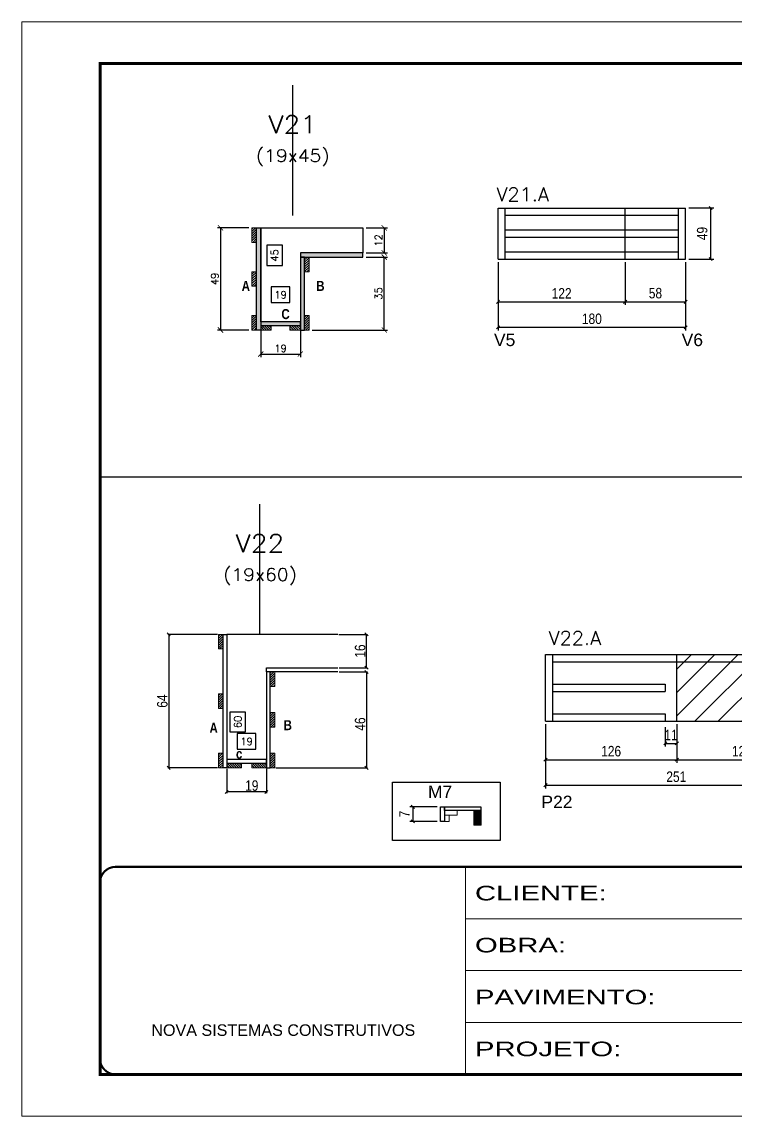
# Model space of a CAD drawing. Extents: x -10448 to -1189, y -11772 to 17235.
# Drawn here: x -7265 to -6580, y 8903 to 9953 of the extents above; entities that cross this region are included whole.
import ezdxf
from ezdxf.enums import TextEntityAlignment as Align

# ---------------------------------------------------------------- set-up
doc = ezdxf.new("R2010")
doc.units = 0
for name, pattern in [('CONTINUO', [0]), ('DASHED', [0.75, 0.5, -0.25]), ('HIDDEN', [0.375, 0.25, -0.125])]:
    doc.linetypes.add(name, pattern=pattern)
for name, color, linetype in [('5', 5, 'Continuous'), ('COTA', 241, 'Continuous'), ('Cota Seção (2x)', 4, 'Continuous'), ('detalhes', 4, 'Continuous'), ('Painéis', 200, 'Continuous'), ('Reaproveitamento', 251, 'Continuous'), ('SARR_2.2x7', 40, 'Continuous'), ('SARR_3.5x7', 81, 'Continuous'), ('Texto de Titulo', 7, 'Continuous'), ('Texto Qtd Sarr', 242, 'Continuous')]:
    doc.layers.add(name, color=color, linetype=linetype)
for name, color, linetype, lineweight in [('CONCRETO', 251, 'Continuous', 25), ('Folhas', 255, 'Continuous', 9), ('Hachura', 251, 'Continuous', 9), ('Madeira', 126, 'Continuous', 18), ('Sarr 2.2x7', 40, 'Continuous', 9), ('SARRAFO DE PRESSAO', 251, 'DASHED', 9), ('Texto Seção', 7, 'Continuous', 15)]:
    doc.layers.add(name, color=color, linetype=linetype, lineweight=lineweight)
doc.styles.add('ARIAL', font='arial.ttf')
doc.styles.add('COTA TECNICA', font='techl___.ttf', dxfattribs={"height": 10})
doc.styles.add('COTA TECNICA 2X', font='techl___.ttf', dxfattribs={"height": 10})
doc.styles.add('REGUA-120', font='ROMANS.shx', dxfattribs={"height": 15})
doc.styles.add('Romans', font='romans.shx')
doc.styles.get("Standard").update_dxf_attribs({"font": 'arial.ttf'})
doc.styles.add('TECNICA', font='techb___.ttf', dxfattribs={"height": 10})
doc.styles.add('Tecnologia', font='')
doc.styles.get('Tecnologia').set_extended_font_data('Forgotten Futurist')
doc.dimstyles.new('Cota Seção (2x)', dxfattribs={"dimtxt": 7, "dimasz": 5, "dimexe": 3, "dimexo": 3, "dimgap": 2, "dimtad": 3, "dimdec": 1, "dimlfac": 0.5, "dimzin": 12, "dimdsep": 46, "dimtxsty": 'Romans', "dimblk": 'ARCHTICK', "dimcen": 0, "dimclrd": 4, "dimclre": 4, "dimclrt": 1, "dimadec": 1, "dimazin": 3, "dimtfac": 1, "dimtdec": 1, "dimtmove": 0, "dimatfit": 3, "dimldrblk": 'OBLIQUE', "dimfxl": 1, "dimtolj": 1, "dimtzin": 12, "dimarcsym": 0})
doc.dimstyles.new('Cota Seção interna', dxfattribs={"dimtxt": 7, "dimasz": 6, "dimexe": 0.18, "dimexo": 2, "dimgap": -4, "dimtad": 3, "dimdec": 1, "dimlfac": 0.5, "dimzin": 12, "dimdsep": 46, "dimtxsty": 'Romans', "dimblk": 'ARCHTICK', "dimcen": 0.09, "dimse1": 1, "dimse2": 1, "dimsd1": 1, "dimsd2": 1, "dimclrd": 180, "dimclre": 5, "dimclrt": 1, "dimadec": 0, "dimazin": 3, "dimtfac": 1, "dimtdec": 1, "dimtofl": 0, "dimtmove": 0, "dimatfit": 3, "dimldrblk": 'ARCHTICK', "dimfxl": 1, "dimtolj": 1, "dimtzin": 0, "dimarcsym": 0})
doc.dimstyles.new('PAINEL', dxfattribs={"dimtxt": 10, "dimasz": 3, "dimexe": 3, "dimexo": 3, "dimgap": 3, "dimtad": 1, "dimdec": 1, "dimzin": 12, "dimdsep": 46, "dimtxsty": 'COTA TECNICA', "dimblk1": 'OBLIQUE', "dimblk2": 'OBLIQUE', "dimsah": 1, "dimcen": 0.9, "dimclrd": 4, "dimclre": 4, "dimclrt": 240, "dimadec": 1, "dimazin": 3, "dimtfac": 1, "dimtdec": 1, "dimtmove": 0, "dimatfit": 3, "dimfxl": 1, "dimtolj": 1, "dimtzin": 12, "dimarcsym": 0})
doc.dimstyles.new('SECAO', dxfattribs={"dimscale": 0.333333, "dimtxt": 5, "dimasz": 9, "dimexe": 3, "dimexo": 3, "dimgap": 3, "dimtad": 1, "dimdec": 1, "dimlfac": 0.5, "dimzin": 12, "dimdsep": 46, "dimtxsty": 'COTA TECNICA 2X', "dimblk1": 'OBLIQUE', "dimblk2": 'OBLIQUE', "dimsah": 1, "dimcen": 0.9, "dimclrd": 4, "dimclre": 4, "dimclrt": 240, "dimadec": 1, "dimazin": 3, "dimtfac": 1, "dimtdec": 1, "dimtmove": 0, "dimatfit": 3, "dimfxl": 1, "dimtolj": 1, "dimtzin": 12, "dimarcsym": 0})
pattern_1 = [(45, (1298.26, 32709.2665), (-1.12253202, 1.12253202), [])]

# ---------------------------------------------------------------- blocks, each defined once
blk = doc.blocks.new('9999999999')
at = {"color": 30, "linetype": 'CONTINUO'}
for p, q in [((98564.6, 34230.2), (98564.6, 34429.4)), ((98564.6, 34379.6), (99584, 34379.6)), ((98564.6, 34329.8), (99488, 34329.8)), ((98564.6, 34280), (99488, 34280))]:
    blk.add_line(p, q, dxfattribs=at)
at = {"color": 30, "linetype": 'CONTINUO', "const_width": 2}
blk.add_lwpolyline([(99584, 34230.2), (99584, 34414.4, 0.414214), (99569, 34429.4), (98229, 34429.4, 0.414214), (98214, 34414.4), (98214, 34245.2, 0.414214), (98229, 34230.2), (99584, 34230.2)], format="xyb", dxfattribs=at)
at = {"layer": 'Folhas'}
blk.add_lwpolyline([(98139, 34190.2), (99624, 34190.2), (99624, 35240.2), (98139, 35240.2)], close=True, dxfattribs=at)
at = {"layer": 'Folhas', "color": 30, "const_width": 3}
blk.add_lwpolyline([(98214, 34230.2), (99584, 34230.2), (99584, 35200.2), (98214, 35200.2)], close=True, dxfattribs=at)
at = {"color": 7, "linetype": 'Continuous', "ltscale": 5, "style": 'ARIAL'}
blk.add_text('NOVA SISTEMAS CONSTRUTIVOS', height=11.059, dxfattribs=at).set_placement((98263.2, 34267.2))
at = {"layer": 'Folhas', "color": 7, "style": 'Tecnologia', "width": 1.5}
for s, p in [('CLIENTE:', (98573.7, 34397.2)), ('OBRA:', (98573.7, 34347.3)), ('PAVIMENTO:', (98573.7, 34297.5)), ('PROJETO:', (98573.7, 34247.7))]:
    blk.add_text(s, height=14, dxfattribs=at).set_placement(p)
blk = doc.blocks.new('titulo1')
at = {"layer": 'Defpoints', "color": 252, "linetype": 'HIDDEN', "ltscale": 2}
blk.add_line((0, 0), (0, 125), dxfattribs=at)
at = {"layer": 'Defpoints', "style": 'Romans', "oblique": 15}
blk.add_attdef('FOLHA', text='', height=10, dxfattribs=at).set_placement((0, 15.6), align=Align.MIDDLE_CENTER)
at = {"layer": 'Texto Qtd Sarr', "color": 3, "style": 'Romans', "oblique": 15}
for tag, height, p in [('TITULO', 17, (0, 71.4)), ('SEÇÃO', 12, (0, 41.5))]:
    blk.add_attdef(tag, text='', height=height, dxfattribs=at).set_placement(p, align=Align.MIDDLE_CENTER)
blk = doc.blocks.new('_Oblique')
at = {"color": 0, "linetype": 'ByBlock', "lineweight": -2}
blk.add_line((-0.5, -0.5), (0.5, 0.5), dxfattribs=at)
blk = doc.blocks.new('*D673')
at = {"layer": 'COTA', "color": 4, "linetype": 'ByBlock', "lineweight": -2, "transparency": 16777216}
for p, q in [((-6807.9, 9722.2), (-6807.9, 9681.2)), ((-6685.9, 9722.2), (-6685.9, 9681.2)), ((-6807.9, 9684.2), (-6685.9, 9684.2))]:
    blk.add_line(p, q, dxfattribs=at)
at = {"layer": 'Defpoints', "color": 0, "linetype": 'ByBlock', "transparency": 16777216}
for p in [(-6807.9, 9725.2), (-6685.9, 9725.2), (-6685.9, 9684.2)]:
    blk.add_point(p, dxfattribs=at)
at = {"layer": 'COTA', "color": 4, "linetype": 'ByBlock', "lineweight": -2, "transparency": 16777216, "xscale": 3, "yscale": 3, "zscale": 3, "rotation": 180}
blk.add_blockref('_Oblique', (-6807.9, 9684.2), dxfattribs=at)
at = {"layer": 'COTA', "color": 4, "linetype": 'ByBlock', "lineweight": -2, "transparency": 16777216, "xscale": 3, "yscale": 3, "zscale": 3}
blk.add_blockref('_Oblique', (-6685.9, 9684.2), dxfattribs=at)
at = {"layer": 'COTA', "color": 240, "linetype": 'ByBlock', "transparency": 16777216, "insert": (-6746.9, 9692.3), "char_height": 10, "attachment_point": 5, "style": 'COTA TECNICA'}
blk.add_mtext('\\A1;122', dxfattribs=at)
blk = doc.blocks.new('*D674')
at = {"layer": 'COTA', "color": 4, "linetype": 'ByBlock', "lineweight": -2, "transparency": 16777216}
for p, q in [((-6685.9, 9722.2), (-6685.9, 9681.2)), ((-6627.9, 9722.2), (-6627.9, 9681.2)), ((-6685.9, 9684.2), (-6627.9, 9684.2))]:
    blk.add_line(p, q, dxfattribs=at)
at = {"layer": 'Defpoints', "color": 0, "linetype": 'ByBlock', "transparency": 16777216}
for p in [(-6685.9, 9725.2), (-6627.9, 9725.2), (-6627.9, 9684.2)]:
    blk.add_point(p, dxfattribs=at)
at = {"layer": 'COTA', "color": 4, "linetype": 'ByBlock', "lineweight": -2, "transparency": 16777216, "xscale": 3, "yscale": 3, "zscale": 3, "rotation": 180}
blk.add_blockref('_Oblique', (-6685.9, 9684.2), dxfattribs=at)
at = {"layer": 'COTA', "color": 4, "linetype": 'ByBlock', "lineweight": -2, "transparency": 16777216, "xscale": 3, "yscale": 3, "zscale": 3}
blk.add_blockref('_Oblique', (-6627.9, 9684.2), dxfattribs=at)
at = {"layer": 'COTA', "color": 240, "linetype": 'ByBlock', "transparency": 16777216, "insert": (-6656.9, 9692.4), "char_height": 10, "attachment_point": 5, "style": 'COTA TECNICA'}
blk.add_mtext('\\A1;58', dxfattribs=at)
blk = doc.blocks.new('*D681')
at = {"layer": 'COTA', "color": 4, "linetype": 'ByBlock', "lineweight": -2, "transparency": 16777216}
for p, q in [((-6807.9, 9722.2), (-6807.9, 9656.7)), ((-6627.9, 9722.2), (-6627.9, 9656.7)), ((-6807.9, 9659.7), (-6627.9, 9659.7))]:
    blk.add_line(p, q, dxfattribs=at)
at = {"layer": 'Defpoints', "color": 0, "linetype": 'ByBlock', "transparency": 16777216}
for p in [(-6807.9, 9725.2), (-6627.9, 9725.2), (-6627.9, 9659.7)]:
    blk.add_point(p, dxfattribs=at)
at = {"layer": 'COTA', "color": 4, "linetype": 'ByBlock', "lineweight": -2, "transparency": 16777216, "xscale": 3, "yscale": 3, "zscale": 3, "rotation": 180}
blk.add_blockref('_Oblique', (-6807.9, 9659.7), dxfattribs=at)
at = {"layer": 'COTA', "color": 4, "linetype": 'ByBlock', "lineweight": -2, "transparency": 16777216, "xscale": 3, "yscale": 3, "zscale": 3}
blk.add_blockref('_Oblique', (-6627.9, 9659.7), dxfattribs=at)
at = {"layer": 'COTA', "color": 240, "linetype": 'ByBlock', "transparency": 16777216, "insert": (-6717.9, 9667.8), "char_height": 10, "attachment_point": 5, "style": 'COTA TECNICA'}
blk.add_mtext('\\A1;180', dxfattribs=at)
blk = doc.blocks.new('*D675')
at = {"layer": 'COTA', "color": 4, "linetype": 'ByBlock', "lineweight": -2, "transparency": 16777216}
for p, q in [((-6624.9, 9774.2), (-6600.9, 9774.2)), ((-6603.9, 9725.2), (-6603.9, 9774.2)), ((-6624.9, 9725.2), (-6600.9, 9725.2))]:
    blk.add_line(p, q, dxfattribs=at)
at = {"layer": 'Defpoints', "color": 0, "linetype": 'ByBlock', "transparency": 16777216}
for p in [(-6627.9, 9774.2), (-6603.9, 9774.2), (-6627.9, 9725.2)]:
    blk.add_point(p, dxfattribs=at)
at = {"layer": 'COTA', "color": 4, "linetype": 'ByBlock', "lineweight": -2, "transparency": 16777216, "xscale": 3, "yscale": 3, "zscale": 3}
for p, rotation in [((-6603.9, 9774.2), 90), ((-6603.9, 9725.2), 270)]:
    blk.add_blockref('_Oblique', p, dxfattribs=dict(at, rotation=rotation))
at = {"layer": 'COTA', "color": 240, "linetype": 'ByBlock', "transparency": 16777216, "insert": (-6612, 9749.7), "char_height": 10, "attachment_point": 5, "rotation": 90, "style": 'COTA TECNICA'}
blk.add_mtext('\\A1;49', dxfattribs=at)
blk = doc.blocks.new('*D683')
at = {"layer": 'COTA', "color": 4, "linetype": 'ByBlock', "lineweight": -2, "transparency": 16777216}
for p, q in [((-6762.4, 9278.8), (-6762.4, 9241.8)), ((-6636.4, 9278.8), (-6636.4, 9241.8)), ((-6762.4, 9244.8), (-6636.4, 9244.8))]:
    blk.add_line(p, q, dxfattribs=at)
at = {"layer": 'Defpoints', "color": 0, "linetype": 'ByBlock', "transparency": 16777216}
for p in [(-6762.4, 9281.8), (-6636.4, 9281.8), (-6636.4, 9244.8)]:
    blk.add_point(p, dxfattribs=at)
at = {"layer": 'COTA', "color": 4, "linetype": 'ByBlock', "lineweight": -2, "transparency": 16777216, "xscale": 3, "yscale": 3, "zscale": 3, "rotation": 180}
blk.add_blockref('_Oblique', (-6762.4, 9244.8), dxfattribs=at)
at = {"layer": 'COTA', "color": 4, "linetype": 'ByBlock', "lineweight": -2, "transparency": 16777216, "xscale": 3, "yscale": 3, "zscale": 3}
blk.add_blockref('_Oblique', (-6636.4, 9244.8), dxfattribs=at)
at = {"layer": 'COTA', "color": 240, "linetype": 'ByBlock', "transparency": 16777216, "insert": (-6699.4, 9252.9), "char_height": 10, "attachment_point": 5, "style": 'COTA TECNICA'}
blk.add_mtext('\\A1;126', dxfattribs=at)
blk = doc.blocks.new('*D684')
at = {"layer": 'COTA', "color": 4, "linetype": 'ByBlock', "lineweight": -2, "transparency": 16777216}
for p, q in [((-6636.4, 9278.8), (-6636.4, 9241.8)), ((-6511.4, 9278.8), (-6511.4, 9241.8)), ((-6636.4, 9244.8), (-6511.4, 9244.8))]:
    blk.add_line(p, q, dxfattribs=at)
at = {"layer": 'Defpoints', "color": 0, "linetype": 'ByBlock', "transparency": 16777216}
for p in [(-6636.4, 9281.8), (-6511.4, 9281.8), (-6511.4, 9244.8)]:
    blk.add_point(p, dxfattribs=at)
at = {"layer": 'COTA', "color": 4, "linetype": 'ByBlock', "lineweight": -2, "transparency": 16777216, "xscale": 3, "yscale": 3, "zscale": 3, "rotation": 180}
blk.add_blockref('_Oblique', (-6636.4, 9244.8), dxfattribs=at)
at = {"layer": 'COTA', "color": 4, "linetype": 'ByBlock', "lineweight": -2, "transparency": 16777216, "xscale": 3, "yscale": 3, "zscale": 3}
blk.add_blockref('_Oblique', (-6511.4, 9244.8), dxfattribs=at)
at = {"layer": 'COTA', "color": 240, "linetype": 'ByBlock', "transparency": 16777216, "insert": (-6573.9, 9252.9), "char_height": 10, "attachment_point": 5, "style": 'COTA TECNICA'}
blk.add_mtext('\\A1;125', dxfattribs=at)
blk = doc.blocks.new('*D691')
at = {"layer": 'COTA', "color": 4, "linetype": 'ByBlock', "lineweight": -2, "transparency": 16777216}
for p, q in [((-6762.4, 9278.8), (-6762.4, 9217.3)), ((-6511.4, 9278.8), (-6511.4, 9217.3)), ((-6762.4, 9220.3), (-6511.4, 9220.3))]:
    blk.add_line(p, q, dxfattribs=at)
at = {"layer": 'Defpoints', "color": 0, "linetype": 'ByBlock', "transparency": 16777216}
for p in [(-6762.4, 9281.8), (-6511.4, 9281.8), (-6511.4, 9220.3)]:
    blk.add_point(p, dxfattribs=at)
at = {"layer": 'COTA', "color": 4, "linetype": 'ByBlock', "lineweight": -2, "transparency": 16777216, "xscale": 3, "yscale": 3, "zscale": 3, "rotation": 180}
blk.add_blockref('_Oblique', (-6762.4, 9220.3), dxfattribs=at)
at = {"layer": 'COTA', "color": 4, "linetype": 'ByBlock', "lineweight": -2, "transparency": 16777216, "xscale": 3, "yscale": 3, "zscale": 3}
blk.add_blockref('_Oblique', (-6511.4, 9220.3), dxfattribs=at)
at = {"layer": 'COTA', "color": 240, "linetype": 'ByBlock', "transparency": 16777216, "insert": (-6636.9, 9228.4), "char_height": 10, "attachment_point": 5, "style": 'COTA TECNICA'}
blk.add_mtext('\\A1;251', dxfattribs=at)
blk = doc.blocks.new('*D692')
at = {"layer": 'COTA', "color": 4, "linetype": 'ByBlock', "lineweight": -2, "transparency": 16777216}
for p, q in [((-6647.4, 9275.9), (-6647.4, 9257.4)), ((-6636.4, 9275.9), (-6636.4, 9257.4)), ((-6647.4, 9260.4), (-6636.4, 9260.4))]:
    blk.add_line(p, q, dxfattribs=at)
at = {"layer": 'Defpoints', "color": 0, "linetype": 'ByBlock', "transparency": 16777216}
for p in [(-6647.4, 9278.9), (-6636.4, 9278.9), (-6636.4, 9260.4)]:
    blk.add_point(p, dxfattribs=at)
at = {"layer": 'COTA', "color": 4, "linetype": 'ByBlock', "lineweight": -2, "transparency": 16777216, "xscale": 3, "yscale": 3, "zscale": 3, "rotation": 180}
blk.add_blockref('_Oblique', (-6647.4, 9260.4), dxfattribs=at)
at = {"layer": 'COTA', "color": 4, "linetype": 'ByBlock', "lineweight": -2, "transparency": 16777216, "xscale": 3, "yscale": 3, "zscale": 3}
blk.add_blockref('_Oblique', (-6636.4, 9260.4), dxfattribs=at)
at = {"layer": 'COTA', "color": 240, "linetype": 'ByBlock', "transparency": 16777216, "insert": (-6641.9, 9268.5), "char_height": 10, "attachment_point": 5, "style": 'COTA TECNICA'}
blk.add_mtext('\\A1;11', dxfattribs=at)
blk = doc.blocks.new('*D695')
at = {"layer": 'Defpoints', "color": 0, "linetype": 'ByBlock', "transparency": 16777216}
for p in [(-6863.2, 9199.6), (-6889.7, 9185.6), (-6863.2, 9185.6)]:
    blk.add_point(p, dxfattribs=at)
at = {"layer": 'Sarr 2.2x7', "color": 4, "linetype": 'ByBlock', "lineweight": -2, "transparency": 16777216}
for p, q in [((-6866.2, 9199.6), (-6892.7, 9199.6)), ((-6889.7, 9199.6), (-6889.7, 9185.6)), ((-6866.2, 9185.6), (-6892.7, 9185.6))]:
    blk.add_line(p, q, dxfattribs=at)
at = {"layer": 'Sarr 2.2x7', "color": 4, "linetype": 'ByBlock', "lineweight": -2, "transparency": 16777216, "xscale": 3, "yscale": 3, "zscale": 3}
for p, rotation in [((-6889.7, 9199.6), 90), ((-6889.7, 9185.6), 270)]:
    blk.add_blockref('_Oblique', p, dxfattribs=dict(at, rotation=rotation))
at = {"layer": 'Sarr 2.2x7', "color": 240, "linetype": 'ByBlock', "transparency": 16777216, "insert": (-6897.7, 9192.6), "char_height": 10, "attachment_point": 5, "rotation": 90, "style": 'COTA TECNICA'}
blk.add_mtext('\\A1;7', dxfattribs=at)
blk = doc.blocks.new('_ArchTick')
at = {"color": 0, "linetype": 'ByBlock', "const_width": 0.15}
blk.add_lwpolyline([(-0.5, -0.5), (0.5, 0.5)], dxfattribs=at)
blk = doc.blocks.new('*D866')
at = {"layer": 'COTA', "color": 4, "lineweight": -2, "transparency": 16777216}
for p, q in [((-6934.6, 9755.1), (-6914.1, 9755.1)), ((-6917.1, 9755.1), (-6917.1, 9731.1)), ((-6934.6, 9731.1), (-6914.1, 9731.1))]:
    blk.add_line(p, q, dxfattribs=at)
at = {"layer": 'Defpoints', "color": 0, "transparency": 16777216}
for p in [(-6937.6, 9755.1), (-6937.6, 9731.1), (-6917.1, 9731.1)]:
    blk.add_point(p, dxfattribs=at)
at = {"layer": 'COTA', "color": 4, "lineweight": -2, "transparency": 16777216, "xscale": 5, "yscale": 5, "zscale": 5}
for p, rotation in [((-6917.1, 9755.1), 90), ((-6917.1, 9731.1), 270)]:
    blk.add_blockref('_ArchTick', p, dxfattribs=dict(at, rotation=rotation))
at = {"layer": 'COTA', "color": 1, "transparency": 16777216, "insert": (-6922.6, 9743.1), "char_height": 7, "attachment_point": 5, "rotation": 90, "style": 'Romans'}
blk.add_mtext('\\A1;12', dxfattribs=at)
blk = doc.blocks.new('*D867')
at = {"layer": 'COTA', "color": 4, "lineweight": -2, "transparency": 16777216}
for p, q in [((-6934.6, 9727.1), (-6914.1, 9727.1)), ((-6917.1, 9657.1), (-6917.1, 9727.1)), ((-6986.2, 9657.1), (-6914.1, 9657.1))]:
    blk.add_line(p, q, dxfattribs=at)
at = {"layer": 'Defpoints', "color": 0, "transparency": 16777216}
for p in [(-6937.6, 9727.1), (-6917.1, 9727.1), (-6989.2, 9657.1)]:
    blk.add_point(p, dxfattribs=at)
at = {"layer": 'COTA', "color": 4, "lineweight": -2, "transparency": 16777216, "xscale": 5, "yscale": 5, "zscale": 5}
for p, rotation in [((-6917.1, 9727.1), 90), ((-6917.1, 9657.1), 270)]:
    blk.add_blockref('_ArchTick', p, dxfattribs=dict(at, rotation=rotation))
at = {"layer": 'COTA', "color": 1, "transparency": 16777216, "insert": (-6922.6, 9692.1), "char_height": 7, "attachment_point": 5, "rotation": 90, "style": 'Romans'}
blk.add_mtext('\\A1;35', dxfattribs=at)
blk = doc.blocks.new('*D868')
at = {"layer": 'Cota Seção (2x)', "color": 180, "lineweight": -2, "transparency": 16777216}
for p, q in [((-7014.8, 9738.4), (-7029.8, 9738.4)), ((-7029.8, 9738.4), (-7029.8, 9719.1)), ((-7014.8, 9719.1), (-7014.8, 9738.4)), ((-7029.8, 9719.1), (-7014.8, 9719.1))]:
    blk.add_line(p, q, dxfattribs=at)
at = {"layer": 'Defpoints', "color": 0, "transparency": 16777216}
for p in [(-7010.8, 9755.1), (-6997.6, 9755.1), (-6997.6, 9665.1)]:
    blk.add_point(p, dxfattribs=at)
at = {"layer": 'Cota Seção (2x)', "color": 1, "transparency": 16777216, "insert": (-7022.3, 9728.7), "char_height": 7, "attachment_point": 5, "rotation": 90, "style": 'Romans'}
blk.add_mtext('\\A1;45', dxfattribs=at)
blk = doc.blocks.new('*D869')
at = {"layer": 'COTA', "color": 4, "lineweight": -2, "transparency": 16777216}
for p, q in [((-7047, 9755.1), (-7077.2, 9755.1)), ((-7074.2, 9755.1), (-7074.2, 9657.1)), ((-7047, 9657.1), (-7077.2, 9657.1))]:
    blk.add_line(p, q, dxfattribs=at)
at = {"layer": 'Defpoints', "color": 0, "transparency": 16777216}
for p in [(-7044, 9755.1), (-7074.2, 9657.1), (-7044, 9657.1)]:
    blk.add_point(p, dxfattribs=at)
at = {"layer": 'COTA', "color": 4, "lineweight": -2, "transparency": 16777216, "xscale": 5, "yscale": 5, "zscale": 5}
for p, rotation in [((-7074.2, 9755.1), 90), ((-7074.2, 9657.1), 270)]:
    blk.add_blockref('_ArchTick', p, dxfattribs=dict(at, rotation=rotation))
at = {"layer": 'COTA', "color": 1, "transparency": 16777216, "insert": (-7079.7, 9706.1), "char_height": 7, "attachment_point": 5, "rotation": 90, "style": 'Romans'}
blk.add_mtext('\\A1;49', dxfattribs=at)
blk = doc.blocks.new('*D871')
at = {"layer": 'Cota Seção (2x)', "color": 180, "lineweight": -2, "transparency": 16777216}
for p, q in [((-7007.6, 9698.4), (-7025.6, 9698.4)), ((-7025.6, 9698.4), (-7025.6, 9683.4)), ((-7007.6, 9683.4), (-7007.6, 9698.4)), ((-7025.6, 9683.4), (-7007.6, 9683.4))]:
    blk.add_line(p, q, dxfattribs=at)
at = {"layer": 'Defpoints', "color": 0, "transparency": 16777216}
for p in [(-6997.6, 9679.4), (-7035.6, 9665.1), (-6997.6, 9665.1)]:
    blk.add_point(p, dxfattribs=at)
at = {"layer": 'Cota Seção (2x)', "color": 1, "transparency": 16777216, "insert": (-7016.6, 9690.9), "char_height": 7, "attachment_point": 5, "style": 'Romans'}
blk.add_mtext('\\A1;19', dxfattribs=at)
blk = doc.blocks.new('*D870')
at = {"layer": 'COTA', "color": 4, "lineweight": -2, "transparency": 16777216}
for p, q in [((-7035.6, 9658.5), (-7035.6, 9631)), ((-6997.6, 9658.5), (-6997.6, 9631)), ((-7035.6, 9634), (-6997.6, 9634))]:
    blk.add_line(p, q, dxfattribs=at)
at = {"layer": 'Defpoints', "color": 0, "transparency": 16777216}
for p in [(-7035.6, 9661.5), (-6997.6, 9661.5), (-6997.6, 9634)]:
    blk.add_point(p, dxfattribs=at)
at = {"layer": 'COTA', "color": 4, "lineweight": -2, "transparency": 16777216, "xscale": 5, "yscale": 5, "zscale": 5, "rotation": 180}
blk.add_blockref('_ArchTick', (-7035.6, 9634), dxfattribs=at)
at = {"layer": 'COTA', "color": 4, "lineweight": -2, "transparency": 16777216, "xscale": 5, "yscale": 5, "zscale": 5}
blk.add_blockref('_ArchTick', (-6997.6, 9634), dxfattribs=at)
at = {"layer": 'COTA', "color": 1, "transparency": 16777216, "insert": (-7016.6, 9639.5), "char_height": 7, "attachment_point": 5, "style": 'Romans'}
blk.add_mtext('\\A1;19', dxfattribs=at)
blk = doc.blocks.new('*D872')
at = {"layer": 'COTA', "color": 4, "lineweight": -2, "transparency": 16777216}
for p, q in [((-7068.2, 9236), (-7068.2, 9212.8)), ((-7030.2, 9236), (-7030.2, 9212.8)), ((-7030.2, 9213.8), (-7068.2, 9213.8))]:
    blk.add_line(p, q, dxfattribs=at)
at = {"layer": 'Defpoints', "color": 0, "transparency": 16777216}
for p in [(-7068.2, 9237), (-7030.2, 9237), (-7068.2, 9213.8)]:
    blk.add_point(p, dxfattribs=at)
at = {"layer": 'COTA', "color": 4, "lineweight": -2, "transparency": 16777216, "xscale": 3, "yscale": 3, "zscale": 3, "rotation": 180}
blk.add_blockref('_Oblique', (-7068.2, 9213.8), dxfattribs=at)
at = {"layer": 'COTA', "color": 4, "lineweight": -2, "transparency": 16777216, "xscale": 3, "yscale": 3, "zscale": 3}
blk.add_blockref('_Oblique', (-7030.2, 9213.8), dxfattribs=at)
at = {"layer": 'COTA', "color": 240, "transparency": 16777216, "insert": (-7044.2, 9219.9), "char_height": 10, "attachment_point": 5, "style": 'COTA TECNICA 2X'}
blk.add_mtext('\\A1;19', dxfattribs=at)
blk = doc.blocks.new('*D873')
at = {"layer": 'COTA', "color": 4, "lineweight": -2, "transparency": 16777216}
for p, q in [((-7077.2, 9365), (-7124.9, 9365)), ((-7123.9, 9365), (-7123.9, 9237)), ((-7077.2, 9237), (-7124.9, 9237))]:
    blk.add_line(p, q, dxfattribs=at)
at = {"layer": 'Defpoints', "color": 0, "transparency": 16777216}
for p in [(-7076.2, 9365, 0), (-7123.9, 9237), (-7076.2, 9237, 0)]:
    blk.add_point(p, dxfattribs=at)
at = {"layer": 'COTA', "color": 4, "lineweight": -2, "transparency": 16777216, "xscale": 3, "yscale": 3, "zscale": 3}
for p, rotation in [((-7123.9, 9365), 90), ((-7123.9, 9237), 270)]:
    blk.add_blockref('_Oblique', p, dxfattribs=dict(at, rotation=rotation))
at = {"layer": 'COTA', "color": 240, "transparency": 16777216, "insert": (-7130, 9301), "char_height": 10, "attachment_point": 5, "rotation": 90, "style": 'COTA TECNICA 2X'}
blk.add_mtext('\\A1;64', dxfattribs=at)
blk = doc.blocks.new('*D874')
at = {"layer": 'COTA', "color": 4, "lineweight": -2, "transparency": 16777216}
for p, q in [((-6960.5, 9329), (-6933.1, 9329)), ((-6934.1, 9329), (-6934.1, 9237)), ((-7021.2, 9237), (-6933.1, 9237))]:
    blk.add_line(p, q, dxfattribs=at)
at = {"layer": 'Defpoints', "color": 0, "transparency": 16777216}
for p in [(-6961.5, 9329), (-7022.2, 9237, 0), (-6934.1, 9237)]:
    blk.add_point(p, dxfattribs=at)
at = {"layer": 'COTA', "color": 4, "lineweight": -2, "transparency": 16777216, "xscale": 3, "yscale": 3, "zscale": 3}
for p, rotation in [((-6934.1, 9329), 90), ((-6934.1, 9237), 270)]:
    blk.add_blockref('_Oblique', p, dxfattribs=dict(at, rotation=rotation))
at = {"layer": 'COTA', "color": 240, "transparency": 16777216, "insert": (-6940.2, 9279), "char_height": 10, "attachment_point": 5, "rotation": 90, "style": 'COTA TECNICA 2X'}
blk.add_mtext('\\A1;46', dxfattribs=at)
blk = doc.blocks.new('*D875')
at = {"layer": 'COTA', "color": 4, "lineweight": -2, "transparency": 16777216}
for p, q in [((-6960.7, 9365), (-6933.1, 9365)), ((-6934.1, 9333), (-6934.1, 9365)), ((-6960.5, 9333), (-6933.1, 9333))]:
    blk.add_line(p, q, dxfattribs=at)
at = {"layer": 'Defpoints', "color": 0, "transparency": 16777216}
for p in [(-6961.7, 9365), (-6934.1, 9365), (-6961.5, 9333)]:
    blk.add_point(p, dxfattribs=at)
at = {"layer": 'COTA', "color": 4, "lineweight": -2, "transparency": 16777216, "xscale": 3, "yscale": 3, "zscale": 3}
for p, rotation in [((-6934.1, 9365), 90), ((-6934.1, 9333), 270)]:
    blk.add_blockref('_Oblique', p, dxfattribs=dict(at, rotation=rotation))
at = {"layer": 'COTA', "color": 240, "transparency": 16777216, "insert": (-6940.2, 9349), "char_height": 10, "attachment_point": 5, "rotation": 90, "style": 'COTA TECNICA 2X'}
blk.add_mtext('\\A1;16', dxfattribs=at)
blk = doc.blocks.new('*D876')
at = {"layer": 'Cota Seção (2x)', "color": 180, "lineweight": -2, "transparency": 16777216}
for p, q in [((-7050.1, 9290.5), (-7065.1, 9290.5)), ((-7065.1, 9290.5), (-7065.1, 9271.5)), ((-7050.1, 9271.5), (-7050.1, 9290.5)), ((-7065.1, 9271.5), (-7050.1, 9271.5))]:
    blk.add_line(p, q, dxfattribs=at)
at = {"layer": 'Defpoints', "color": 0, "transparency": 16777216}
for p in [(-7068.2, 9365), (-7046.1, 9365), (-7068.2, 9245)]:
    blk.add_point(p, dxfattribs=at)
at = {"layer": 'Cota Seção (2x)', "color": 1, "transparency": 16777216, "insert": (-7057.6, 9281), "char_height": 7, "attachment_point": 5, "rotation": 90, "style": 'Romans'}
blk.add_mtext('\\A1;60', dxfattribs=at)
blk = doc.blocks.new('*D877')
at = {"layer": 'Cota Seção (2x)', "color": 180, "lineweight": -2, "transparency": 16777216}
for p, q in [((-7040.2, 9269.8), (-7058.2, 9269.8)), ((-7058.2, 9269.8), (-7058.2, 9254.8)), ((-7040.2, 9254.8), (-7040.2, 9269.8)), ((-7058.2, 9254.8), (-7040.2, 9254.8))]:
    blk.add_line(p, q, dxfattribs=at)
at = {"layer": 'Defpoints', "color": 0, "transparency": 16777216}
for p in [(-7068.2, 9250.8), (-7068.2, 9245), (-7030.2, 9245)]:
    blk.add_point(p, dxfattribs=at)
at = {"layer": 'Cota Seção (2x)', "color": 1, "transparency": 16777216, "insert": (-7049.2, 9262.3), "char_height": 7, "attachment_point": 5, "style": 'Romans'}
blk.add_mtext('\\A1;19', dxfattribs=at)

msp = doc.modelspace()

# ---------------------------------------------------------------- hatches: boundary and pattern name
at = {"layer": 'Hachura'}
h = msp.add_hatch(dxfattribs=at)
h.set_pattern_fill('ANSI31', color=256, scale=0.5, angle=360, style=0)
h.set_pattern_definition(pattern_1)
h.paths.add_polyline_path([(-7039.61, 9755.09), (-7044.01, 9755.09), (-7044.01, 9741.09), (-7039.61, 9741.09)])
h = msp.add_hatch(color=256, dxfattribs=at)
h.dxf.hatch_style = 1
h.paths.add_polyline_path([(-7039.61, 9755.09), (-7035.61, 9755.09), (-7035.61, 9657.09), (-7039.61, 9657.09)])
h = msp.add_hatch(color=256, dxfattribs=at)
h.dxf.hatch_style = 1
h.paths.add_polyline_path([(-6937.61, 9727.09), (-6937.61, 9731.09), (-6997.61, 9731.09), (-6997.61, 9727.09)])
h = msp.add_hatch(color=256, dxfattribs=at)
h.dxf.hatch_style = 1
h.paths.add_polyline_path([(-6993.61, 9727.09), (-6997.61, 9727.09), (-6997.61, 9657.09), (-6993.61, 9657.09)])
h = msp.add_hatch(dxfattribs=at)
h.set_pattern_fill('ANSI31', color=256, scale=0.5, angle=360, style=0)
h.set_pattern_definition([(45, (1298.26, 32687.7151), (-1.12253202, 1.12253202), [])])
h.paths.add_polyline_path([(-6993.61, 9727.09), (-6989.21, 9727.09), (-6989.21, 9713.09), (-6993.61, 9713.09)])
h = msp.add_hatch(dxfattribs=at)
h.set_pattern_fill('ANSI31', color=256, scale=0.5, angle=360, style=0)
h.set_pattern_definition([(45, (1298.26, 32751.2665), (-1.12253202, 1.12253202), [])])
h.paths.add_polyline_path([(-7039.61, 9699.09), (-7044.01, 9699.09), (-7044.01, 9713.09), (-7039.61, 9713.09)])
h = msp.add_hatch(dxfattribs=at)
h.set_pattern_fill('ANSI31', color=256, scale=0.5, angle=360, style=0)
h.set_pattern_definition(pattern_1)
h.paths.add_polyline_path([(-7039.61, 9657.09), (-7044.01, 9657.09), (-7044.01, 9671.09), (-7039.61, 9671.09)])
h = msp.add_hatch(dxfattribs=at)
h.set_pattern_fill('ANSI31', color=256, scale=0.5, angle=360, style=0)
h.set_pattern_definition([(45, (1298.26, 32709.2665), (-1.12253202, 1.12253202), [])])
h.paths.add_polyline_path([(-6993.61, 9657.09), (-6989.21, 9657.09), (-6989.21, 9671.09), (-6993.61, 9671.09)])
h = msp.add_hatch(color=256, dxfattribs=at)
h.dxf.hatch_style = 1
h.paths.add_polyline_path([(-6997.61, 9661.49), (-6997.61, 9665.09), (-7035.61, 9665.09), (-7035.61, 9661.49)])
h = msp.add_hatch(dxfattribs=at)
h.set_pattern_fill('ANSI31', color=256, scale=0.5, angle=270, style=0)
h.set_pattern_definition([(315, (15931.6365, 1427.4512), (1.12253202, 1.12253202), [])])
h.paths.add_polyline_path([(-7025.61, 9657.09), (-7025.61, 9661.49), (-7035.61, 9661.49), (-7035.61, 9657.09)])
h = msp.add_hatch(dxfattribs=at)
h.set_pattern_fill('ANSI31', color=256, scale=0.5, angle=270, style=0)
h.set_pattern_definition([(315, (15955.6365, 1427.4512), (1.12253202, 1.12253202), [])])
h.paths.add_polyline_path([(-6997.61, 9657.09), (-6997.61, 9661.49), (-7007.61, 9661.49), (-7007.61, 9657.09)])
at = {"layer": 'Madeira'}
h = msp.add_hatch(dxfattribs=at)
h.set_pattern_fill('ANSI31', color=256, scale=0.5)
h.set_pattern_definition([(45, (-130552.8955, -24519.5638), (-1.122532015, 1.122532015), [])])
h.paths.add_polyline_path([(-7076.2, 9365.03), (-7071.8, 9365.03), (-7071.8, 9351.03), (-7076.2, 9351.03)])
h = msp.add_hatch(dxfattribs=at)
h.set_pattern_fill('ANSI31', color=256, scale=0.5)
h.set_pattern_definition([(45, (-130602.4955, -24555.5638), (-1.122532015, 1.122532015), [])])
h.paths.add_polyline_path([(-7026.6, 9329.03), (-7022.2, 9329.03), (-7022.2, 9315.03), (-7026.6, 9315.03)])
h = msp.add_hatch(dxfattribs=at)
h.set_pattern_fill('ANSI31', color=256, scale=0.5)
h.set_pattern_definition([(45, (-130552.8955, -24576.5638), (-1.122532015, 1.122532015), [])])
h.paths.add_polyline_path([(-7076.2, 9308.03), (-7071.8, 9308.03), (-7071.8, 9294.03), (-7076.2, 9294.03)])
h = msp.add_hatch(dxfattribs=at)
h.set_pattern_fill('ANSI31', color=256, scale=0.5)
h.set_pattern_definition([(45, (-130602.4955, -24594.5638), (-1.122532015, 1.122532015), [])])
h.paths.add_polyline_path([(-7026.6, 9290.03), (-7022.2, 9290.03), (-7022.2, 9276.03), (-7026.6, 9276.03)])
h = msp.add_hatch(dxfattribs=at)
h.set_pattern_fill('ANSI31', color=256, scale=0.5)
h.set_pattern_definition([(45, (-130552.8955, -24633.5638), (-1.122532015, 1.122532015), [])])
h.paths.add_polyline_path([(-7076.2, 9251.03), (-7071.8, 9251.03), (-7071.8, 9237.03), (-7076.2, 9237.03)])
h = msp.add_hatch(dxfattribs=at)
h.set_pattern_fill('ANSI31', color=256, scale=0.5)
h.set_pattern_definition([(45, (-130602.4955, -24633.5638), (-1.122532015, 1.122532015), [])])
h.paths.add_polyline_path([(-7026.6, 9251.03), (-7022.2, 9251.03), (-7022.2, 9237.03), (-7026.6, 9237.03)])
h = msp.add_hatch(dxfattribs=at)
h.set_pattern_fill('ANSI31', color=256, scale=0.5, angle=90)
h.set_pattern_definition([(135, (26812.2663, -114275.1414), (-1.122532015, -1.122532015), [])])
h.paths.add_polyline_path([(-7054.2, 9241.43), (-7054.2, 9237.03), (-7068.2, 9237.03), (-7068.2, 9241.43)])
h = msp.add_hatch(dxfattribs=at)
h.set_pattern_fill('ANSI31', color=256, scale=0.5, angle=90)
h.set_pattern_definition([(135, (26836.2663, -114275.1414), (-1.122532015, -1.122532015), [])])
h.paths.add_polyline_path([(-7030.2, 9241.43), (-7030.2, 9237.03), (-7044.2, 9237.03), (-7044.2, 9241.43)])
h = msp.add_hatch(dxfattribs=at)
h.set_pattern_fill('ANSI31', color=256, scale=0.2, angle=270, style=0)
h.set_pattern_definition([(315, (9741.75, -4152.10075), (0.449012806, 0.449012806), [])])
h.paths.add_polyline_path([(-6824.26, 9196.03), (-6831.26, 9196.03), (-6831.26, 9182.03), (-6824.26, 9182.03)])
at = {"layer": 'Reaproveitamento', "linetype": 'ByBlock'}
h = msp.add_hatch(dxfattribs=at)
h.set_pattern_fill('ANSI31', color=256, scale=5)
h.set_pattern_definition([(45, (-139430.57, -17764.787), (-11.2253202, 11.2253202), [])])
h.paths.add_polyline_path([(-6511.4, 9281.79), (-6511.4, 9345.79), (-6636.4, 9345.79), (-6636.4, 9281.79)])

# ---------------------------------------------------------------- linework, layer by layer
at = {"linetype": 'ByBlock'}
msp.add_lwpolyline([(-6909.18, 9223.23), (-6805.74, 9223.23), (-6805.74, 9167.14), (-6909.18, 9167.14)], close=True, dxfattribs=at)
at = {"layer": 'CONCRETO'}
msp.add_line((-6997.61, 9657.09), (-6997.61, 9657.09), dxfattribs=at)
at = {"layer": 'CONCRETO', "linetype": 'Continuous'}
msp.add_line((-6961.67, 9365.03), (-7068.2, 9365.03), dxfattribs=at)
at = {"layer": 'CONCRETO'}
msp.add_lwpolyline([(-7035.61, 9735.09), (-7035.61, 9755.09), (-6937.61, 9755.09), (-6937.61, 9731.09), (-6997.61, 9731.09), (-6997.61, 9665.09), (-7035.61, 9665.09), (-7035.61, 9735.09)], close=True, dxfattribs=at)
at = {"layer": 'COTA', "linetype": 'ByBlock'}
msp.add_line((-5819.78, 9515.78), (-7189.78, 9515.78), dxfattribs=at)
at = {"layer": 'Madeira'}
for points in [[(-7039.61, 9755.09), (-7044.01, 9755.09), (-7044.01, 9741.09), (-7039.61, 9741.09)], [(-6993.61, 9727.09), (-6989.21, 9727.09), (-6989.21, 9713.09), (-6993.61, 9713.09)], [(-7039.61, 9699.09), (-7044.01, 9699.09), (-7044.01, 9713.09), (-7039.61, 9713.09)], [(-7039.61, 9657.09), (-7044.01, 9657.09), (-7044.01, 9671.09), (-7039.61, 9671.09)], [(-6993.61, 9657.09), (-6989.21, 9657.09), (-6989.21, 9671.09), (-6993.61, 9671.09)], [(-7025.61, 9657.09), (-7025.61, 9661.49), (-7035.61, 9661.49), (-7035.61, 9657.09)], [(-6997.61, 9657.09), (-6997.61, 9661.49), (-7007.61, 9661.49), (-7007.61, 9657.09)], [(-7026.6, 9329.03), (-7026.6, 9315.03), (-7022.2, 9315.03), (-7022.2, 9329.03)], [(-6824.26, 9196.03), (-6831.26, 9196.03), (-6831.26, 9182.03), (-6824.26, 9182.03)]]:
    msp.add_lwpolyline(points, close=True, dxfattribs=at)
at = {"layer": 'Madeira', "elevation": 0}
for points in [[(-7076.2, 9365.03), (-7076.2, 9351.03), (-7071.8, 9351.03), (-7071.8, 9365.03)], [(-7076.2, 9308.03), (-7076.2, 9294.03), (-7071.8, 9294.03), (-7071.8, 9308.03)], [(-7026.6, 9290.03), (-7026.6, 9276.03), (-7022.2, 9276.03), (-7022.2, 9290.03)], [(-7076.2, 9251.03), (-7076.2, 9237.03), (-7071.8, 9237.03), (-7071.8, 9251.03)], [(-7026.6, 9251.03), (-7026.6, 9237.03), (-7022.2, 9237.03), (-7022.2, 9251.03)], [(-7068.2, 9241.43), (-7054.2, 9241.43), (-7054.2, 9237.03), (-7068.2, 9237.03)], [(-7044.2, 9241.43), (-7030.2, 9241.43), (-7030.2, 9237.03), (-7044.2, 9237.03)]]:
    msp.add_lwpolyline(points, close=True, dxfattribs=at)
at = {"layer": 'Painéis', "linetype": 'ByBlock'}
for p, q in [((-6807.92, 9774.18), (-6627.92, 9774.18)), ((-6807.92, 9725.18), (-6807.92, 9774.18)), ((-6685.92, 9725.18), (-6685.92, 9774.18)), ((-6627.92, 9725.18), (-6627.92, 9774.18)), ((-6807.92, 9725.18), (-6627.92, 9725.18)), ((-6807.92, 9725.18), (-6627.92, 9725.18)), ((-6762.4, 9345.79), (-6511.4, 9345.79)), ((-6762.4, 9281.79), (-6762.4, 9345.79)), ((-6636.4, 9281.79), (-6636.4, 9345.79)), ((-6762.4, 9281.79), (-6511.4, 9281.79))]:
    msp.add_line(p, q, dxfattribs=at)
at = {"layer": 'Painéis'}
for points in [[(-7039.61, 9755.09), (-7035.61, 9755.09), (-7035.61, 9657.09), (-7039.61, 9657.09)], [(-6937.61, 9727.09), (-6937.61, 9731.09), (-6997.61, 9731.09), (-6997.61, 9727.09)], [(-6993.61, 9727.09), (-6997.61, 9727.09), (-6997.61, 9657.09), (-6993.61, 9657.09)], [(-6997.61, 9661.49), (-6997.61, 9665.09), (-7035.61, 9665.09), (-7035.61, 9661.49)], [(-6859.23, 9185.63), (-6863.23, 9185.63), (-6863.23, 9199.63), (-6859.23, 9199.63)]]:
    msp.add_lwpolyline(points, close=True, dxfattribs=at)
at = {"layer": 'Painéis', "linetype": 'Continuous', "elevation": 0}
for points in [[(-7071.8, 9237.03), (-7071.8, 9365.03), (-7068.2, 9365.03), (-7068.2, 9237.03)], [(-7026.6, 9237.03), (-7026.6, 9329.03), (-7030.2, 9329.03), (-7030.2, 9237.03)], [(-7030.2, 9245.03), (-7068.2, 9245.03), (-7068.2, 9241.43), (-7030.2, 9241.43)]]:
    msp.add_lwpolyline(points, close=True, dxfattribs=at)
at = {"layer": 'Painéis', "linetype": 'Continuous'}
msp.add_lwpolyline([(-6961.5, 9329.03), (-7030.2, 9329.03), (-7030.2, 9333.03), (-6961.5, 9333.03)], dxfattribs=at)
at = {"layer": 'Painéis', "linetype": 'ByBlock'}
msp.add_lwpolyline([(-6859.23, 9199.63), (-6824.28, 9199.63), (-6824.28, 9196.03), (-6859.23, 9196.03), (-6859.23, 9199.63)], dxfattribs=at)
at = {"layer": 'Sarr 2.2x7', "linetype": 'ByBlock'}
for points in [[(-6859.23, 9196.03), (-6847.23, 9196.03), (-6847.23, 9191.63), (-6859.23, 9191.63), (-6859.23, 9196.03)], [(-6854.83, 9191.63), (-6854.83, 9185.63), (-6859.23, 9185.63), (-6859.23, 9191.63), (-6854.83, 9191.63)]]:
    msp.add_lwpolyline(points, dxfattribs=at)
at = {"layer": 'SARR_2.2x7', "linetype": 'Continuous'}
for p, q in [((-6800.92, 9725.18), (-6800.92, 9774.18)), ((-6800.92, 9767.18), (-6685.92, 9767.18)), ((-6685.92, 9767.18), (-6634.92, 9767.18)), ((-6634.92, 9725.18), (-6634.92, 9774.18)), ((-6800.92, 9753.18), (-6685.92, 9753.18)), ((-6800.92, 9746.18), (-6685.92, 9746.18)), ((-6685.92, 9753.18), (-6634.92, 9753.18)), ((-6685.92, 9746.18), (-6634.92, 9746.18)), ((-6800.92, 9732.18), (-6685.92, 9732.18)), ((-6685.92, 9732.18), (-6634.92, 9732.18)), ((-6755.4, 9281.79), (-6755.4, 9345.79)), ((-6755.4, 9338.79), (-6636.4, 9338.79)), ((-6636.4, 9338.79), (-6511.4, 9338.79)), ((-6755.4, 9317.29), (-6647.4, 9317.29)), ((-6647.4, 9317.29), (-6647.4, 9310.29)), ((-6755.4, 9310.29), (-6647.4, 9310.29)), ((-6755.4, 9288.79), (-6647.4, 9288.79)), ((-6647.4, 9288.79), (-6647.4, 9281.79))]:
    msp.add_line(p, q, dxfattribs=at)
at = {"layer": 'SARR_3.5x7'}
for p, q in [((-6747.4, 9281.79), (-6743.9, 9281.79)), ((-6650.9, 9281.79), (-6647.4, 9281.79))]:
    msp.add_line(p, q, dxfattribs=at)

# ---------------------------------------------------------------- block references
at = {"layer": 'SARRAFO DE PRESSAO', "color": 6, "linetype": 'ByBlock'}
msp.add_blockref('9999999999', (-105403.76, -25287.43), dxfattribs=at)
at = {"layer": 'Texto Seção'}
ref = msp.add_blockref('titulo1', (-7004.92, 9766.92), dxfattribs=dict(at, xscale=-1))
ref.add_attrib('TITULO', 'V21', dxfattribs={"layer": 'Texto de Titulo', "color": 7, "height": 17, "style": 'Romans', "width": 1.1}).set_placement((-7004.92, 9854.42), align=Align.MIDDLE_CENTER)
ref.add_attrib('SEÇÃO', '(19x45)', dxfattribs={"layer": 'Texto de Titulo', "color": 7, "height": 12, "style": 'Romans', "width": 1.1}).set_placement((-7004.92, 9824.42), align=Align.MIDDLE_CENTER)
ref = msp.add_blockref('titulo1', (-7036.32, 9364.9), dxfattribs=dict(at, xscale=-1))
ref.add_attrib('TITULO', 'V22', dxfattribs={"layer": 'Texto de Titulo', "color": 7, "height": 17, "style": 'Romans', "width": 1.1}).set_placement((-7036.32, 9452.4), align=Align.MIDDLE_CENTER)
ref.add_attrib('SEÇÃO', '(19x60)', dxfattribs={"layer": 'Texto de Titulo', "color": 7, "height": 12, "style": 'Romans', "width": 1.1}).set_placement((-7036.32, 9422.4), align=Align.MIDDLE_CENTER)

# ---------------------------------------------------------------- texts
at = {"layer": '5', "linetype": 'Continuous'}
for s, p in [('V5', (-6811.84, 9641.67)), (' V6', (-6636.41, 9641.67)), ('P22', (-6766.33, 9198.28))]:
    msp.add_text(s, height=12, rotation=0.00004, dxfattribs=at).set_placement(p)
at = {"layer": '5', "color": 7, "linetype": 'Continuous'}
msp.add_text('M7', height=12, rotation=359.99996, dxfattribs=at).set_placement((-6875.14, 9208.01))
at = {"layer": 'detalhes', "style": 'TECNICA'}
for s, p in [('A', (-7053.88, 9694.62)), ('B', (-6982.34, 9694.63)), ('C', (-7015.79, 9667.59)), ('B', (-7013.65, 9273.12)), ('A', (-7084.75, 9270.59)), ('c', (-7059.35, 9245.69))]:
    msp.add_text(s, height=9.6, dxfattribs=at).set_placement(p)
at = {"layer": 'Texto Seção', "style": 'REGUA-120', "width": 1.05}
for s, p in [('V21.A', (-6809.42, 9780.72)), ('V22.A', (-6759.4, 9354.98))]:
    msp.add_text(s, height=13, dxfattribs=at).set_placement(p)

# ---------------------------------------------------------------- dimensions: what is measured, and where the dimension line sits
at = {"layer": 'COTA', "linetype": 'ByBlock'}
dim = msp.add_linear_dim(base=(-6603.93, 9774.18), p1=(-6627.92, 9725.18), p2=(-6627.92, 9774.18), angle=90, dimstyle='PAINEL', dxfattribs=at)
dim.commit()
dim.dimension.update_dxf_attribs({"geometry": '*D675', "text_midpoint": (-6612.03, 9749.68)})
at = {"layer": 'COTA'}
for base, p1, p2, dimstyle, picture, middle in [((-7074.24, 9657.09), (-7044.01, 9755.09), (-7044.01, 9657.09), 'Cota Seção (2x)', '*D869', (-7079.74, 9706.09)), ((-6917.14, 9731.09), (-6937.61, 9755.09), (-6937.61, 9731.09), 'Cota Seção (2x)', '*D866', (-6922.64, 9743.09)), ((-6917.14, 9727.09), (-6989.21, 9657.09), (-6937.61, 9727.09), 'Cota Seção (2x)', '*D867', (-6922.64, 9692.09)), ((-7123.92, 9237.03), (-7076.2, 9365.03), (-7076.2, 9237.03), 'SECAO', '*D873', (-7130.02, 9301.03)), ((-6934.06, 9365.03), (-6961.5, 9333.03), (-6961.67, 9365.03), 'SECAO', '*D875', (-6940.17, 9349.03))]:
    dim = msp.add_linear_dim(base=base, p1=p1, p2=p2, angle=90, dimstyle=dimstyle, dxfattribs=at)
    dim.commit()
    dim.dimension.update_dxf_attribs({"geometry": picture, "text_midpoint": middle})
at = {"layer": 'COTA', "linetype": 'ByBlock'}
for base, p1, p2, picture, middle in [((-6685.92, 9684.23), (-6807.92, 9725.18), (-6685.92, 9725.18), '*D673', (-6746.92, 9692.29)), ((-6627.92, 9659.68), (-6807.92, 9725.18), (-6627.92, 9725.18), '*D681', (-6717.92, 9667.81)), ((-6627.92, 9684.23), (-6685.92, 9725.18), (-6627.92, 9725.18), '*D674', (-6656.92, 9692.36)), ((-6636.4, 9244.84), (-6762.4, 9281.79), (-6636.4, 9281.79), '*D683', (-6699.4, 9252.94)), ((-6511.4, 9220.29), (-6762.4, 9281.79), (-6511.4, 9281.79), '*D691', (-6636.9, 9228.4)), ((-6511.4, 9244.84), (-6636.4, 9281.79), (-6511.4, 9281.79), '*D684', (-6573.9, 9252.95))]:
    dim = msp.add_linear_dim(base=base, p1=p1, p2=p2, dimstyle='PAINEL', dxfattribs=at)
    dim.commit()
    dim.dimension.update_dxf_attribs({"geometry": picture, "text_midpoint": middle})
at = {"layer": 'COTA'}
dim = msp.add_linear_dim(base=(-6997.61, 9633.95), p1=(-7035.61, 9661.49), p2=(-6997.61, 9661.49), dimstyle='Cota Seção (2x)', dxfattribs=at)
dim.commit()
dim.dimension.update_dxf_attribs({"geometry": '*D870', "text_midpoint": (-7016.61, 9639.45)})
for base, p1, p2, angle, picture, middle in [((-6934.06, 9237.03), (-6961.5, 9329.03), (-7022.2, 9237.03), 90, '*D874', (-6934.06, 9279.03)), ((-7068.2, 9213.85), (-7030.2, 9237.03), (-7068.2, 9237.03), 180, '*D872', (-7044.2, 9213.85))]:
    dim = msp.add_linear_dim(base=base, p1=p1, p2=p2, angle=angle, dimstyle='SECAO', dxfattribs=at)
    dim.commit()
    dim.dimension.update_dxf_attribs({"geometry": picture, "text_midpoint": middle, "dimtype": 160})
at = {"layer": 'COTA', "linetype": 'ByBlock'}
dim = msp.add_linear_dim(base=(-6636.4, 9260.4), p1=(-6647.4, 9278.89), p2=(-6636.4, 9278.89), dimstyle='PAINEL', dxfattribs=at)
dim.commit()
dim.dimension.update_dxf_attribs({"geometry": '*D692', "text_midpoint": (-6641.9, 9260.4), "dimtype": 160})
at = {"layer": 'Cota Seção (2x)'}
for base, p1, p2, angle, picture, middle in [((-7010.79, 9755.09), (-6997.61, 9665.09), (-6997.61, 9755.09), 90, '*D868', (-7010.79, 9728.74)), ((-6997.61, 9679.39), (-7035.61, 9665.09), (-6997.61, 9665.09), 180, '*D871', (-7016.61, 9679.39)), ((-7046.07, 9365.03), (-7068.2, 9245.03), (-7068.2, 9365.03), 90, '*D876', (-7046.07, 9281.03))]:
    dim = msp.add_linear_dim(base=base, p1=p1, p2=p2, angle=angle, dimstyle='Cota Seção interna', dxfattribs=at)
    dim.commit()
    dim.dimension.update_dxf_attribs({"geometry": picture, "text_midpoint": middle, "dimtype": 160})
dim = msp.add_linear_dim(base=(-7068.2, 9250.79), p1=(-7030.2, 9245.03), p2=(-7068.2, 9245.03), dimstyle='Cota Seção interna', dxfattribs=at)
dim.commit()
dim.dimension.update_dxf_attribs({"geometry": '*D877', "text_midpoint": (-7049.2, 9250.79), "dimtype": 160})
at = {"layer": 'Sarr 2.2x7', "linetype": 'ByBlock'}
dim = msp.add_linear_dim(base=(-6889.67, 9185.63), p1=(-6863.23, 9199.63), p2=(-6863.23, 9185.63), angle=90, dimstyle='PAINEL', override={"dimlfac": 0.5}, dxfattribs=at)
dim.commit()
dim.dimension.update_dxf_attribs({"geometry": '*D695', "text_midpoint": (-6897.74, 9192.63)})

doc.saveas('drawing.dxf')
